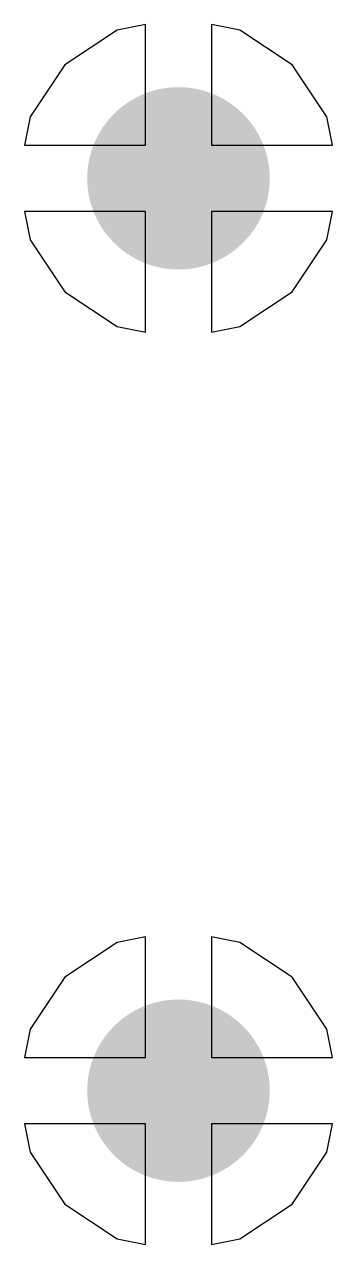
# Model space of a CAD drawing. Header units: millimetres. Extents: x 45 to 209, y 90 to 189.
# Drawn here: x 74.717 to 75.898, y 121.782 to 126.463 of the extents above; entities that cross this region are included whole.
import ezdxf

# ---------------------------------------------------------------- set-up
doc = ezdxf.new("R2010")
doc.units = ezdxf.units.MM
for name, color, linetype in [('BottomLayer', 5, 'Continuous'), ('MultiLayer', 9, 'Continuous'), ('TopLayer', 1, 'Continuous'), ('ViaHoleLayer', 16, 'Continuous')]:
    doc.layers.add(name, color=color, linetype=linetype)

msp = doc.modelspace()

# ---------------------------------------------------------------- linework, layer by layer
at = {"layer": 'BottomLayer'}
for p, q in [((75.1802, 126.4632), (75.0716, 126.4416)), ((75.1802, 125.9996), (75.1802, 126.4632)), ((75.5429, 126.4416), (75.4342, 126.4632)), ((75.4342, 126.4632), (75.4342, 125.9996)), ((75.0716, 126.4416), (74.8718, 126.3081)), ((75.7427, 126.3081), (75.5429, 126.4416)), ((74.8718, 126.3081), (74.7383, 126.1083)), ((75.8762, 126.1083), (75.7427, 126.3081)), ((74.7383, 126.1083), (74.7167, 125.9996)), ((75.8978, 125.9996), (75.8762, 126.1083)), ((74.7167, 125.9996), (75.1802, 125.9996)), ((75.4342, 125.9996), (75.8978, 125.9996)), ((75.1802, 125.7456), (74.7167, 125.7456)), ((74.7167, 125.7456), (74.7383, 125.6369)), ((75.1802, 125.282), (75.1802, 125.7456)), ((75.8978, 125.7456), (75.4342, 125.7456)), ((75.4342, 125.7456), (75.4342, 125.282)), ((75.8762, 125.6369), (75.8978, 125.7456)), ((74.7383, 125.6369), (74.8718, 125.4371)), ((75.7427, 125.4371), (75.8762, 125.6369)), ((74.8718, 125.4371), (75.0716, 125.3036)), ((75.5429, 125.3036), (75.7427, 125.4371)), ((75.0716, 125.3036), (75.1802, 125.282)), ((75.4342, 125.282), (75.5429, 125.3036)), ((75.0716, 122.9413), (74.8718, 122.8078)), ((75.1802, 122.9629), (75.0716, 122.9413)), ((75.1802, 122.4993), (75.1802, 122.9629)), ((75.5429, 122.9413), (75.4342, 122.9629)), ((75.4342, 122.9629), (75.4342, 122.4993)), ((75.7427, 122.8078), (75.5429, 122.9413)), ((74.8718, 122.8078), (74.7383, 122.608)), ((75.8762, 122.608), (75.7427, 122.8078)), ((74.7383, 122.608), (74.7167, 122.4993)), ((75.8978, 122.4993), (75.8762, 122.608)), ((74.7167, 122.4993), (75.1802, 122.4993)), ((75.4342, 122.4993), (75.8978, 122.4993)), ((75.1802, 122.2453), (74.7167, 122.2453)), ((74.7167, 122.2453), (74.7383, 122.1367)), ((75.1802, 121.7818), (75.1802, 122.2453)), ((75.8978, 122.2453), (75.4342, 122.2453)), ((75.4342, 122.2453), (75.4342, 121.7818)), ((75.8762, 122.1367), (75.8978, 122.2453)), ((74.7383, 122.1367), (74.8718, 121.9369)), ((75.7427, 121.9369), (75.8762, 122.1367)), ((74.8718, 121.9369), (75.0716, 121.8034)), ((75.5429, 121.8034), (75.7427, 121.9369)), ((75.0716, 121.8034), (75.1802, 121.7818)), ((75.4342, 121.7818), (75.5429, 121.8034))]:
    msp.add_line(p, q, dxfattribs=at)
at = {"layer": 'BottomLayer', "const_width": 0.35}
for points in [[(75.1322, 125.8726, 1), (75.4822, 125.8726, 1)], [(75.1322, 122.3723, 1), (75.4822, 122.3723, 1)]]:
    msp.add_lwpolyline(points, format="xyb", close=True, dxfattribs=at)
at = {"layer": 'MultiLayer', "const_width": 0.35}
for points in [[(75.1322, 125.8726, 1), (75.4822, 125.8726, 1)], [(75.1322, 122.3723, 1), (75.4822, 122.3723, 1)]]:
    msp.add_lwpolyline(points, format="xyb", close=True, dxfattribs=at)
at = {"layer": 'TopLayer'}
for p, q in [((75.1802, 126.4632), (75.0716, 126.4416)), ((75.1802, 125.9996), (75.1802, 126.4632)), ((75.5429, 126.4416), (75.4342, 126.4632)), ((75.4342, 126.4632), (75.4342, 125.9996)), ((75.0716, 126.4416), (74.8718, 126.3081)), ((75.7427, 126.3081), (75.5429, 126.4416)), ((74.8718, 126.3081), (74.7383, 126.1083)), ((75.8762, 126.1083), (75.7427, 126.3081)), ((74.7383, 126.1083), (74.7167, 125.9996)), ((75.8978, 125.9996), (75.8762, 126.1083)), ((74.7167, 125.9996), (75.1802, 125.9996)), ((75.4342, 125.9996), (75.8978, 125.9996)), ((75.1802, 125.7456), (74.7167, 125.7456)), ((74.7167, 125.7456), (74.7383, 125.6369)), ((75.1802, 125.282), (75.1802, 125.7456)), ((75.8978, 125.7456), (75.4342, 125.7456)), ((75.4342, 125.7456), (75.4342, 125.282)), ((75.8762, 125.6369), (75.8978, 125.7456)), ((74.7383, 125.6369), (74.8718, 125.4371)), ((75.7427, 125.4371), (75.8762, 125.6369)), ((74.8718, 125.4371), (75.0716, 125.3036)), ((75.5429, 125.3036), (75.7427, 125.4371)), ((75.0716, 125.3036), (75.1802, 125.282)), ((75.4342, 125.282), (75.5429, 125.3036)), ((75.0716, 122.9413), (74.8718, 122.8078)), ((75.1802, 122.9629), (75.0716, 122.9413)), ((75.1802, 122.4993), (75.1802, 122.9629)), ((75.5429, 122.9413), (75.4342, 122.9629)), ((75.4342, 122.9629), (75.4342, 122.4993)), ((75.7427, 122.8078), (75.5429, 122.9413)), ((74.8718, 122.8078), (74.7383, 122.608)), ((75.8762, 122.608), (75.7427, 122.8078)), ((74.7383, 122.608), (74.7167, 122.4993)), ((75.8978, 122.4993), (75.8762, 122.608)), ((74.7167, 122.4993), (75.1802, 122.4993)), ((75.4342, 122.4993), (75.8978, 122.4993)), ((75.1802, 122.2453), (74.7167, 122.2453)), ((74.7167, 122.2453), (74.7383, 122.1367)), ((75.1802, 121.7818), (75.1802, 122.2453)), ((75.8978, 122.2453), (75.4342, 122.2453)), ((75.4342, 122.2453), (75.4342, 121.7818)), ((75.8762, 122.1367), (75.8978, 122.2453)), ((74.7383, 122.1367), (74.8718, 121.9369)), ((75.7427, 121.9369), (75.8762, 122.1367)), ((74.8718, 121.9369), (75.0716, 121.8034)), ((75.5429, 121.8034), (75.7427, 121.9369)), ((75.0716, 121.8034), (75.1802, 121.7818)), ((75.4342, 121.7818), (75.5429, 121.8034))]:
    msp.add_line(p, q, dxfattribs=at)
at = {"layer": 'TopLayer', "const_width": 0.35}
for points in [[(75.1322, 125.8726, 1), (75.4822, 125.8726, 1)], [(75.1322, 122.3723, 1), (75.4822, 122.3723, 1)]]:
    msp.add_lwpolyline(points, format="xyb", close=True, dxfattribs=at)
at = {"layer": 'ViaHoleLayer', "const_width": 0.175}
for points in [[(75.2197, 125.8726, 1), (75.3947, 125.8726, 1)], [(75.2197, 122.3723, 1), (75.3947, 122.3723, 1)]]:
    msp.add_lwpolyline(points, format="xyb", close=True, dxfattribs=at)

doc.saveas('drawing.dxf')
